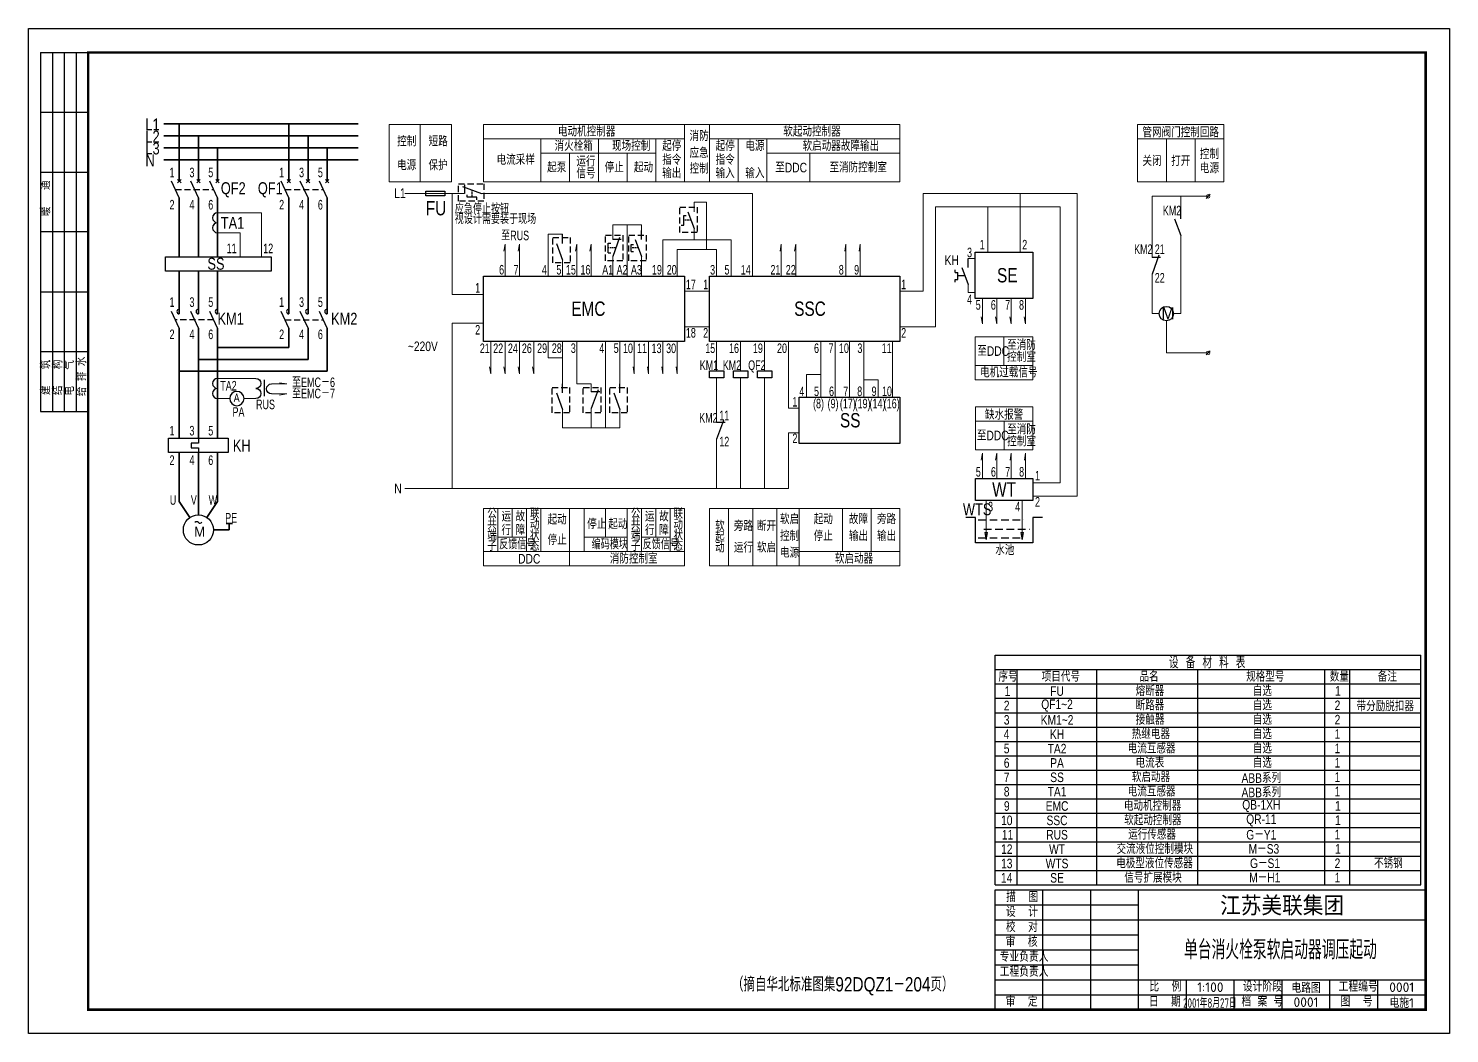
# Model space of a CAD drawing. Header units: millimetres. Extents: x 0 to 120769, y -43836 to 42042.
# Drawn here: x 185 to 59585, y -43836 to -1836 of the extents above; entities that cross this region are included whole.
import ezdxf
from ezdxf.enums import TextEntityAlignment as Align

# ---------------------------------------------------------------- set-up
doc = ezdxf.new("R2010")
doc.units = ezdxf.units.MM
doc.header["$LTSCALE"] = 100
doc.header["$MEASUREMENT"] = 0
for name, pattern in [('ACAD_ISO10W100', [18.5, 12, -3, 0.5, -3]), ('DASH', [0.35, 0.25, -0.1]), ('DASHED2', [9.525, 6.35, -3.175])]:
    doc.linetypes.add(name, pattern=pattern)
for name, color, linetype in [('PUB_TEXT', 7, 'Continuous'), ('PUB_TITLE', 4, 'Continuous'), ('点划线', 5, 'ACAD_ISO10W100'), ('虚线', 7, 'DASHED2')]:
    doc.layers.add(name, color=color, linetype=linetype)
for name, color, linetype, lineweight in [('一次线', 1, 'Continuous', 35), ('二次线', 4, 'Continuous', 15), ('块', 3, 'Continuous', 30), ('文字', 2, 'Continuous', 15)]:
    doc.layers.add(name, color=color, linetype=linetype, lineweight=lineweight)
doc.styles.add('-GBCBIGGBENOR', font='GBENOR.shx', dxfattribs={"width": 1.2, "bigfont": 'GBCBIG.shx'})
doc.styles.add('-HZTXTHZTXT_E', font='HZTXT_E.shx', dxfattribs={"width": 0.8, "bigfont": 'HZTXT.shx'})
doc.styles.add('HZ', font='hztxt_e.shx', dxfattribs={"bigfont": 'hztxt.shx'})
doc.styles.add('样式 1', font='hztxt_e.shx', dxfattribs={"width": 0.8, "bigfont": 'hztxt.shx'})

# ---------------------------------------------------------------- blocks, each defined once
blk = doc.blocks.new('热继电器')
at = {"layer": '块'}
blk.add_lwpolyline([(-12.48, 0), (12.48, 0), (12.48, -5.95), (-12.48, -5.95)], close=True, dxfattribs=at)
blk = doc.blocks.new('接触器')
at = {"layer": '块'}
blk.add_line((0, -5.96), (-3.24, 1), dxfattribs=at)
blk.add_arc((0, 1), 1, 90, 270, dxfattribs=at)
blk = doc.blocks.new('电流互感器')
at = {"layer": '块'}
for centre in [(0, -2.1), (0, -6.3)]:
    blk.add_arc(centre, 2.1, 90, 270, dxfattribs=at)
blk = doc.blocks.new('断路器')
at = {"layer": '块'}
for p, q in [((0, -6.96), (-3.24, 0)), ((0.72, -0.72), (-0.72, 0.72)), ((0.72, 0.72), (-0.72, -0.72))]:
    blk.add_line(p, q, dxfattribs=at)
blk = doc.blocks.new('动闭触点')
at = {"layer": '块'}
for p, q in [((-2.56, 0), (0, -7.02)), ((0, 0), (0, 3.83))]:
    blk.add_line(p, q, dxfattribs=at)
blk = doc.blocks.new('动合触点')
blk.add_blockref('动闭触点', (0, 0))
blk = doc.blocks.new('动断触点')
at = {"layer": '块'}
for p, q in [((2.88, 0.91), (0, -7)), ((3.56, 0), (0, 0))]:
    blk.add_line(p, q, dxfattribs=at)
blk = doc.blocks.new('线圈')
at = {"layer": '块'}
for p, q in [((-3, -3), (-3, 0)), ((-3, 0), (3, 0)), ((3, 0), (3, -3)), ((3, -3), (-3, -3))]:
    blk.add_line(p, q, dxfattribs=at)
blk = doc.blocks.new('热继动闭触点')
at = {"layer": '块'}
for p, q in [((-5.35, -5.84), (-5.35, -4.79)), ((-5.35, -5.84), (-4.3, -5.84)), ((-4.3, -8.84), (-4.3, -5.84)), ((-5.35, -8.84), (-4.3, -8.84)), ((-5.35, -9.89), (-5.35, -8.84))]:
    blk.add_line(p, q, dxfattribs=at)
at = {"layer": '块', "color": 4, "linetype": 'DASHED2', "ltscale": 0.1}
blk.add_line((-1.28, -7.34), (-4.3, -7.34), dxfattribs=at)
blk.add_blockref('动合触点', (0, -3.83))
blk = doc.blocks.new('传感器')
at = {"layer": '块'}
blk.add_line((3.15, 1.7), (3.15, -5.14), dxfattribs=at)
for centre, start, end in [((0, -2.1), 270, 90), ((6.58, 0.2), 90, 270), ((6.58, -4), 90, 270)]:
    blk.add_arc(centre, 2.1, start, end, dxfattribs=at)
blk = doc.blocks.new('电流表')
at = {"layer": '块'}
blk.add_circle((3, 0), 3, dxfattribs=at)
at = {"layer": '块', "style": '样式 1', "width": 0.8}
blk.add_text('A', height=3.5, dxfattribs=at).set_placement((1.83, -1.47))
blk = doc.blocks.new('_LABEL1')
at = {"layer": 'PUB_TEXT'}
for p, q in [((-150, 20), (-150, 0)), ((0, 20), (-150, 20)), ((-125, 20), (-125, 0)), ((-100, 20), (-100, 0)), ((-75, 0), (-75, 20)), ((-50, 20), (-50, 0)), ((-25, 20), (-25, 0)), ((0, 20), (0, 0)), ((0, 15), (-150, 15)), ((0, 10), (-150, 10)), ((0, 5), (-150, 5)), ((0, 0), (-150, 0))]:
    blk.add_line(p, q, dxfattribs=at)
at = {"layer": 'PUB_TEXT', "style": '-GBCBIGGBENOR', "width": 1.2}
for s, p in [('建   筑', (-143.23, 15.86)), ('暖   通', (-68.36, 15.91)), ('结   构', (-143.21, 10.84)), ('电   气', (-143.41, 5.91)), ('给 排 水', (-143.65, 0.9))]:
    blk.add_text(s, height=3.5, dxfattribs=at).set_placement(p)

msp = doc.modelspace()

# ---------------------------------------------------------------- linework, layer by layer
at = {"layer": 'PUB_TEXT'}
for p, q in [((40585, -37627), (40585, -28027)), ((40585, -28027), (58381, -28027)), ((58381, -37627), (58381, -28027)), ((40585, -28627), (58381, -28627)), ((41516, -37627), (41516, -28627)), ((44840, -37627), (44840, -28627)), ((49058, -37627), (49058, -28627)), ((54374, -37627), (54374, -28627)), ((55415, -37627), (55415, -28627)), ((40585, -29227), (58381, -29227)), ((40585, -29827), (58381, -29827)), ((40585, -30427), (58381, -30427)), ((40585, -31027), (58381, -31027)), ((40585, -31627), (58381, -31627)), ((40585, -32227), (58381, -32227)), ((40585, -32827), (58381, -32827)), ((40585, -33427), (58381, -33427)), ((40585, -34027), (58381, -34027)), ((40585, -34627), (58381, -34627)), ((40585, -35227), (58381, -35227)), ((40585, -35827), (58381, -35827)), ((40585, -36427), (58381, -36427)), ((40585, -37027), (58381, -37027)), ((40585, -37627), (58381, -37627)), ((40585, -42836), (40585, -37836)), ((40585, -37836), (58585, -37836)), ((42585, -42836), (42585, -37836)), ((44585, -42836), (44585, -37836)), ((46585, -42836), (46585, -37836)), ((58585, -42836), (58585, -37836)), ((40585, -38461), (46585, -38461)), ((40585, -39086), (58585, -39086)), ((40585, -39711), (46585, -39711)), ((40585, -40336), (46585, -40336)), ((40585, -40961), (46585, -40961)), ((40585, -41586), (58585, -41586)), ((48585, -42836), (48585, -41586)), ((50585, -42836), (50585, -41586)), ((52585, -42836), (52585, -41586)), ((54585, -42836), (54585, -41586)), ((56585, -42836), (56585, -41586)), ((40585, -42211), (58585, -42211)), ((40585, -42836), (58585, -42836))]:
    msp.add_line(p, q, dxfattribs=at)
at = {"layer": 'PUB_TITLE'}
msp.add_lwpolyline([(185, -43836), (185, -1836), (59585, -1836), (59585, -43836)], close=True, dxfattribs=at)
at = {"layer": 'PUB_TITLE', "const_width": 100}
msp.add_lwpolyline([(2685, -42836), (58585, -42836), (58585, -2836), (2685, -2836)], close=True, dxfattribs=at)
at = {"layer": '一次线'}
for p, q in [((5848, -5824), (13964, -5824)), ((6490, -5824), (6490, -8215)), ((11071, -5824), (11071, -8215)), ((5848, -6324), (13964, -6324)), ((7290, -6324), (7290, -8215)), ((11871, -6324), (11871, -8215)), ((5848, -6824), (13964, -6824)), ((8090, -6824), (8090, -8215)), ((12671, -6824), (12671, -8215)), ((5848, -7324), (13964, -7324)), ((6490, -8910), (6490, -11375)), ((7290, -8910), (7290, -11375)), ((8090, -8910), (8090, -11375)), ((11071, -8910), (11071, -13766)), ((11871, -8910), (11871, -13766)), ((12671, -8910), (12671, -13766)), ((6490, -11979), (6490, -13766)), ((7290, -11979), (7290, -13766)), ((8090, -11979), (8090, -13766)), ((6490, -14362), (6490, -18962)), ((7290, -14362), (7290, -18962)), ((8090, -14362), (8090, -18962)), ((11071, -14362), (11071, -15163)), ((11871, -14362), (11871, -15663)), ((12671, -14362), (12671, -16163)), ((8090, -15163), (11071, -15163)), ((7290, -15663), (11871, -15663)), ((6490, -16163), (12671, -16163)), ((6490, -19558), (6490, -21605)), ((7290, -19558), (7290, -22160)), ((8090, -19558), (8090, -21605)), ((6490, -21605), (6937, -22267)), ((8090, -21605), (7642, -22267)), ((8449, -22526), (8708, -22526)), ((8578, -22790), (8578, -22526)), ((7920, -22790), (8578, -22790))]:
    msp.add_line(p, q, dxfattribs=at)
at = {"layer": '二次线', "linetype": 'DASH'}
for p, q in [((16564, -8250), (16564, -5850)), ((17864, -8250), (17864, -5850))]:
    msp.add_line(p, q, dxfattribs=at)
at = {"layer": '二次线'}
for p, q in [((27607, -5850), (27607, -8250)), ((19207, -6450), (27607, -6450)), ((21607, -6450), (21607, -8250)), ((24007, -6450), (24007, -8250)), ((26407, -6450), (26407, -8250)), ((28651, -6450), (36605, -6450)), ((29851, -6450), (29851, -8250)), ((31051, -6450), (31051, -8250)), ((46547, -6446), (50147, -6446)), ((21607, -7050), (24007, -7050)), ((22807, -7050), (22807, -8250)), ((24007, -7050), (26407, -7050)), ((25207, -7050), (25207, -8250)), ((31051, -7050), (36605, -7050)), ((32851, -7050), (32851, -8250)), ((15922, -8732), (17577, -8732)), ((17577, -8732), (18416, -8732)), ((17900, -8732), (17900, -12957)), ((19115, -8732), (30451, -8732)), ((30451, -12194), (30451, -8732)), ((41639, -11191), (41639, -8727)), ((49582, -8762), (49405, -8939)), ((40281, -11191), (40281, -9289)), ((8090, -9535), (9923, -9535)), ((9923, -9535), (9923, -11375)), ((25207, -12194), (25207, -10045)), ((8090, -10375), (9036, -10375)), ((9036, -10375), (9036, -11375)), ((22507, -10434), (21907, -10434)), ((21907, -12194), (21907, -10434)), ((26707, -10670), (29551, -10670)), ((26707, -12194), (26707, -10670)), ((29551, -12194), (29551, -10670)), ((20055, -11140), (20107, -10845)), ((20107, -12194), (20107, -10845)), ((20655, -11140), (20707, -10845)), ((20707, -12194), (20707, -10845)), ((23055, -11140), (23107, -10845)), ((23107, -12194), (23107, -10845)), ((23655, -11140), (23707, -10845)), ((23707, -12194), (23707, -10845)), ((27307, -11070), (28951, -11070)), ((27307, -12194), (27307, -11070)), ((28951, -12194), (28951, -11070)), ((31602, -11140), (31654, -10845)), ((31654, -12194), (31654, -10845)), ((32202, -11140), (32254, -10845)), ((32254, -12194), (32254, -10845)), ((34302, -11140), (34354, -10845)), ((34354, -12194), (34354, -10845)), ((34902, -11140), (34954, -10845)), ((34954, -12194), (34954, -10845)), ((22507, -12194), (22507, -11519)), ((24607, -12194), (24607, -11359)), ((25807, -12194), (25807, -11359)), ((39460, -11445), (39760, -11445)), ((17900, -12957), (19207, -12957)), ((27607, -12815), (28651, -12815)), ((36605, -12815), (37584, -12815)), ((39460, -12873), (39460, -12530)), ((39460, -12873), (39760, -12873)), ((40060, -14184), (40060, -13127)), ((40660, -14184), (40660, -13127)), ((41260, -14184), (41260, -13127)), ((41860, -14184), (41860, -13127)), ((17900, -14157), (17900, -21058)), ((17900, -14157), (19207, -14157)), ((40008, -13889), (40060, -14184)), ((40608, -13889), (40660, -14184)), ((41208, -13889), (41260, -14184)), ((41808, -13889), (41860, -14184)), ((27607, -14300), (28651, -14300)), ((36605, -14300), (38104, -14300)), ((40960, -14717), (40960, -15917)), ((19507, -16270), (19507, -14921)), ((20107, -16270), (20107, -14921)), ((20707, -16270), (20707, -14921)), ((21307, -16270), (21307, -14921)), ((21907, -15595), (21907, -14921)), ((22507, -16680), (22507, -14921)), ((23107, -16680), (23107, -14921)), ((24307, -18521), (24307, -14921)), ((24907, -16680), (24907, -14921)), ((25507, -16270), (25507, -14921)), ((26107, -16270), (26107, -14921)), ((26707, -16270), (26707, -14921)), ((27307, -16270), (27307, -14921)), ((28951, -14921), (28951, -16137)), ((29951, -14921), (29951, -16137)), ((30951, -14921), (30951, -16137)), ((31951, -14921), (31951, -17703)), ((33306, -17250), (33306, -14921)), ((33906, -17250), (33906, -14921)), ((34506, -17250), (34506, -14921)), ((35106, -17250), (35106, -14921)), ((36306, -17250), (36306, -14921)), ((49582, -15303), (49405, -15480)), ((19455, -15975), (19507, -16270)), ((20055, -15975), (20107, -16270)), ((20655, -15975), (20707, -16270)), ((21255, -15975), (21307, -16270)), ((21907, -15595), (22507, -15595)), ((25455, -15975), (25507, -16270)), ((26055, -15975), (26107, -16270)), ((26655, -15975), (26707, -16270)), ((27255, -15975), (27307, -16270)), ((39760, -15917), (42160, -15917)), ((28951, -16437), (28951, -18305)), ((29951, -16437), (29951, -21058)), ((30951, -16437), (30951, -21058)), ((32706, -17250), (32706, -16292)), ((32706, -16292), (33306, -16292)), ((35106, -16525), (35706, -16525)), ((35706, -17250), (35706, -16525)), ((10685, -16638), (10981, -16690)), ((10685, -17162), (10981, -17110)), ((23707, -17022), (23707, -16680)), ((22507, -18521), (22507, -17765)), ((23707, -18521), (23707, -17721)), ((24907, -18521), (24907, -17765)), ((31951, -17703), (32406, -17703)), ((39765, -18244), (42164, -18244)), ((40965, -18244), (40965, -19444)), ((22507, -18521), (24907, -18521)), ((28951, -19004), (28951, -21058)), ((31951, -18734), (31951, -21058)), ((31951, -18734), (32406, -18734)), ((40065, -19581), (40012, -19876)), ((40065, -20638), (40065, -19581)), ((40665, -19581), (40612, -19876)), ((40665, -20638), (40665, -19581)), ((41265, -19581), (41212, -19876)), ((41265, -20638), (41265, -19581)), ((41865, -19581), (41812, -19876)), ((41865, -20638), (41865, -19581)), ((15922, -21058), (16020, -21058)), ((16020, -21058), (31951, -21058)), ((19807, -21896), (19807, -23696)), ((20407, -21896), (20407, -23096)), ((21007, -21896), (21007, -23696)), ((21607, -21896), (21607, -23696)), ((22807, -21896), (22807, -24296)), ((23407, -21896), (23407, -23696)), ((24307, -21896), (24307, -23096)), ((25207, -21896), (25207, -23696)), ((25807, -21896), (25807, -23696)), ((26407, -21896), (26407, -23096)), ((27007, -21896), (27007, -23696)), ((27607, -21896), (27607, -24296)), ((29447, -21896), (29447, -24296)), ((30463, -21896), (30463, -24296)), ((31461, -21896), (31461, -24296)), ((32406, -21896), (32406, -24296)), ((34205, -21896), (34205, -23696)), ((35405, -21896), (35405, -23696)), ((19807, -23096), (21007, -23096)), ((23407, -23096), (25207, -23096)), ((25807, -23096), (27007, -23096)), ((40162, -22904), (40214, -23200)), ((40266, -22904), (40214, -23200)), ((41671, -22904), (41723, -23200)), ((41775, -22904), (41723, -23200)), ((19207, -23696), (27607, -23696)), ((36605, -23696), (32406, -23696))]:
    msp.add_line(p, q, dxfattribs=at)
at = {"layer": '二次线', "ltscale": 0.2}
for p, q in [((27607, -5850), (28651, -5850)), ((50147, -8246), (50147, -5846)), ((47747, -8246), (47747, -6446)), ((48947, -8246), (48947, -6446)), ((48947, -8246), (48947, -6446)), ((48947, -8246), (48947, -6446)), ((27607, -8250), (28651, -8250)), ((37584, -8727), (44015, -8727)), ((37584, -8727), (37584, -12815)), ((44015, -21380), (44015, -8727)), ((47147, -8851), (49493, -8851)), ((47147, -11405), (47147, -8851)), ((48347, -8851), (48347, -9403)), ((28005, -9099), (28530, -9099)), ((28005, -9099), (28005, -9500)), ((28530, -9099), (28530, -11070)), ((38104, -9289), (38104, -14300)), ((38104, -9289), (43312, -9289)), ((43312, -20818), (43312, -9289)), ((24607, -10660), (24607, -10045)), ((24607, -10045), (25807, -10045)), ((25807, -10274), (25807, -10045)), ((28005, -10200), (28005, -10670)), ((48347, -10488), (48347, -13753)), ((47147, -13753), (47147, -12105)), ((47147, -13753), (47445, -13753)), ((47747, -14055), (47747, -15392)), ((48048, -13753), (48347, -13753)), ((47747, -15392), (49493, -15392)), ((8090, -16460), (9691, -16460)), ((10349, -16690), (10981, -16690)), ((10349, -17110), (10981, -17110)), ((23107, -16680), (23707, -16680)), ((8597, -17300), (8090, -17300)), ((9691, -17300), (9197, -17300)), ((43312, -20818), (42164, -20818)), ((44015, -21380), (42164, -21380)), ((40214, -21556), (40214, -23200)), ((41723, -21556), (41723, -23204)), ((40162, -22904), (40266, -22904)), ((41671, -22904), (41775, -22904))]:
    msp.add_line(p, q, dxfattribs=at)
at = {"layer": '二次线'}
for points in [[(17864, -8250), (15264, -8250), (15264, -5850), (17864, -5850)], [(27607, -8250), (19207, -8250), (19207, -5850), (27607, -5850)], [(50147, -8246), (46547, -8246), (46547, -5846), (50147, -5846)], [(27607, -24296), (19207, -24296), (19207, -21896), (27607, -21896)]]:
    msp.add_lwpolyline(points, dxfattribs=at)
for points in [[(28651, -5850), (36605, -5850), (36605, -8250), (28651, -8250)], [(39760, -14717), (42160, -14717), (42160, -16517), (39760, -16517)], [(39765, -17644), (42164, -17644), (42164, -19444), (39765, -19444)], [(28651, -21896), (36605, -21896), (36605, -24296), (28651, -24296)]]:
    msp.add_lwpolyline(points, close=True, dxfattribs=at)
for centre in [(49493, -8851), (49493, -15392)]:
    msp.add_circle(centre, 75, dxfattribs=at)
at = {"layer": '块'}
for p, q in [((18325, -8444), (19115, -8732)), ((18416, -8376), (18416, -8732)), ((18520, -8888), (18520, -8783)), ((18920, -8888), (18520, -8888)), ((18920, -8993), (18920, -8888)), ((27751, -9500), (28005, -10200)), ((27472, -10050), (27577, -10050)), ((27577, -10050), (27577, -9650)), ((27577, -9650), (27682, -9650)), ((24895, -10569), (24607, -11359)), ((24963, -10660), (24607, -10660)), ((24423, -11210), (24423, -10810)), ((24423, -10810), (24528, -10810)), ((24423, -11210), (24528, -11210)), ((25377, -10858), (25482, -10858)), ((25377, -11158), (25377, -10858)), ((25377, -11158), (25482, -11158)), ((23995, -16931), (23707, -17721)), ((24063, -17022), (23707, -17022)), ((39765, -22267), (39365, -22267)), ((39765, -23330), (39765, -22267)), ((42164, -22267), (42164, -23330)), ((42564, -22267), (42164, -22267)), ((42164, -23330), (39765, -23330))]:
    msp.add_line(p, q, dxfattribs=at)
at = {"layer": '块', "color": 4, "linetype": 'DASHED2', "ltscale": 0.1}
for p, q in [((18720, -8588), (18720, -8888)), ((27878, -9850), (27577, -9850)), ((24734, -11010), (24423, -11010)), ((25679, -11008), (25377, -11008))]:
    msp.add_line(p, q, dxfattribs=at)
at = {"layer": '块', "ltscale": 0.2}
for p, q in [((7290, -18962), (7290, -19162)), ((7290, -19162), (6990, -19162)), ((6990, -19162), (6990, -19362)), ((6990, -19362), (7290, -19362)), ((7290, -19362), (7290, -19558))]:
    msp.add_line(p, q, dxfattribs=at)
msp.add_lwpolyline([(16796, -8632), (17596, -8632), (17596, -8832), (16796, -8832)], close=True, dxfattribs=at)
at = {"layer": '块'}
for points in [[(39760, -11191), (42160, -11191), (42160, -13127), (39760, -13127)], [(5908, -11375), (10325, -11375), (10325, -11979), (5908, -11979)], [(19207, -12194), (27607, -12194), (27607, -14921), (19207, -14921)], [(28651, -12194), (36605, -12194), (36605, -14921), (28651, -14921)], [(32406, -17250), (36605, -17250), (36605, -19186), (32406, -19186)], [(39765, -20638), (42164, -20638), (42164, -21556), (39765, -21556)]]:
    msp.add_lwpolyline(points, close=True, dxfattribs=at)
at = {"layer": '块', "ltscale": 0.2}
msp.add_circle((47747, -13753), 301, dxfattribs=at)
at = {"layer": '块', "color": 6}
msp.add_circle((7290, -22790), 630, dxfattribs=at)
at = {"layer": '块'}
for centre, start, end in [((7219, -22538), 40.93764, 144.39953), ((7355, -22420), 220.93764, 324.39953)]:
    msp.add_arc(centre, 89.9, start, end, dxfattribs=at)
at = {"layer": '虚线', "ltscale": 0.4}
for p, q in [((6328, -8562), (7928, -8562)), ((10909, -8562), (12509, -8562)), ((7928, -14014), (6328, -14014)), ((10909, -14014), (12509, -14014))]:
    msp.add_line(p, q, dxfattribs=at)
at = {"layer": '虚线', "ltscale": 0.5}
for p, q in [((39888, -22363), (41795, -22363)), ((39888, -23126), (41795, -23126)), ((40114, -22763), (42021, -22763))]:
    msp.add_line(p, q, dxfattribs=at)
at = {"layer": '虚线', "color": 5, "ltscale": 0.4}
for points in [[(18160, -9052), (18160, -8324), (19220, -8324), (19220, -9052)], [(27410, -9305), (28138, -9305), (28138, -10365), (27410, -10365)], [(22105, -10565), (22833, -10565), (22833, -11624), (22105, -11624)], [(24301, -10481), (25029, -10481), (25029, -11541), (24301, -11541)], [(25275, -10481), (26004, -10481), (26004, -11541), (25275, -11541)], [(22077, -16834), (22806, -16834), (22806, -17893), (22077, -17893)], [(23378, -16834), (24107, -16834), (24107, -17893), (23378, -17893)], [(24481, -16834), (25209, -16834), (25209, -17893), (24481, -17893)]]:
    msp.add_lwpolyline(points, close=True, dxfattribs=at)

# ---------------------------------------------------------------- block references
at = {"xscale": 100, "yscale": 100, "zscale": 100}
msp.add_blockref('动合触点', (25807, -10657), dxfattribs=at)
at = {"layer": 'PUB_TITLE', "xscale": 100, "yscale": 100, "zscale": 100, "rotation": 90}
msp.add_blockref('_LABEL1', (2685, -2836), dxfattribs=at)
at = {"layer": '一次线', "xscale": 100, "yscale": 100, "zscale": 100}
msp.add_blockref('热继电器', (7290, -18962), dxfattribs=at)
at = {"layer": '二次线', "xscale": 100, "yscale": 100, "zscale": 100}
for name, p in [('动合触点', (48347, -9786)), ('动合触点', (22507, -10817)), ('动断触点', (47147, -11405)), ('接触器', (6490, -13766)), ('接触器', (7290, -13766)), ('接触器', (8090, -13766)), ('接触器', (11071, -13766)), ('接触器', (11871, -13766)), ('接触器', (12671, -13766)), ('线圈', (28951, -16137)), ('线圈', (29951, -16137)), ('线圈', (30951, -16137)), ('动合触点', (22507, -17063)), ('动合触点', (24907, -17063)), ('动断触点', (28951, -18305))]:
    msp.add_blockref(name, p, dxfattribs=at)
at = {"layer": '二次线', "ltscale": 0.2, "xscale": -100, "yscale": 100, "zscale": 100}
msp.add_blockref('电流表', (9197, -17300), dxfattribs=at)
at = {"layer": '文字', "xscale": 100, "yscale": 100, "zscale": 100}
for p in [(6490, -8215), (7290, -8215), (8090, -8215), (11071, -8215), (11871, -8215), (12671, -8215)]:
    msp.add_blockref('断路器', p, dxfattribs=at)
at = {"layer": '点划线', "ltscale": 0.2, "yscale": 100, "zscale": 100}
for name, p, xscale in [('热继动闭触点', (39460, -11445), 100), ('电流互感器', (8090, -16460), 100), ('传感器', (10349, -16690), -100)]:
    msp.add_blockref(name, p, dxfattribs=dict(at, xscale=xscale))
at = {"layer": '虚线', "xscale": 100, "yscale": 100, "zscale": 100}
msp.add_blockref('电流互感器', (8090, -9535), dxfattribs=at)

# ---------------------------------------------------------------- texts
at = {"layer": 'PUB_TEXT'}
for s, height, style, width, p in [('设  备  材  料  表', 500, '-HZTXTHZTXT_E', 0.8, (47859, -28577)), ('序号', 400, '-HZTXTHZTXT_E', 0.8, (40729, -29128)), ('项目代号', 400, '-HZTXTHZTXT_E', 0.8, (42537, -29127)), ('品名', 400, '-HZTXTHZTXT_E', 0.8, (46624, -29127)), ('规格型号', 400, '-HZTXTHZTXT_E', 0.8, (51080, -29130)), ('数量', 400, '-HZTXTHZTXT_E', 0.8, (54577, -29127)), ('备注', 400, '-HZTXTHZTXT_E', 0.8, (56584, -29127)), ('1', 400, '-HZTXTHZTXT_E', 0.8, (40988, -29727)), ('熔断器', 400, '-HZTXTHZTXT_E', 0.8, (46460, -29727)), ('自选', 400, '-HZTXTHZTXT_E', 0.8, (51360, -29725)), ('1', 400, '-HZTXTHZTXT_E', 0.8, (54797, -29719)), ('2', 400, '-HZTXTHZTXT_E', 0.8, (40953, -30327)), ('断路器', 400, '-HZTXTHZTXT_E', 0.8, (46460, -30327)), ('自选', 400, '-HZTXTHZTXT_E', 0.8, (51360, -30325)), ('2', 400, '-HZTXTHZTXT_E', 0.8, (54780, -30319)), ('3', 400, '-HZTXTHZTXT_E', 0.8, (40953, -30927)), ('接触器', 400, '-HZTXTHZTXT_E', 0.8, (46468, -30927)), ('自选', 400, '-HZTXTHZTXT_E', 0.8, (51360, -30925)), ('2', 400, '-HZTXTHZTXT_E', 0.8, (54780, -30919)), ('4', 400, '-HZTXTHZTXT_E', 0.8, (40948, -31527)), ('热继电器', 400, '-HZTXTHZTXT_E', 0.8, (46300, -31528)), ('自选', 400, '-HZTXTHZTXT_E', 0.8, (51360, -31525)), ('1', 400, '-HZTXTHZTXT_E', 0.8, (54780, -31519)), ('5', 400, '-HZTXTHZTXT_E', 0.8, (40953, -32127)), ('电流互感器', 400, '-HZTXTHZTXT_E', 0.8, (46132, -32127)), ('自选', 400, '-HZTXTHZTXT_E', 0.8, (51360, -32125)), ('1', 400, '-HZTXTHZTXT_E', 0.8, (54780, -32119)), ('6', 400, '-HZTXTHZTXT_E', 0.8, (40953, -32727)), ('电流表', 400, '-HZTXTHZTXT_E', 0.8, (46461, -32727)), ('自选', 400, '-HZTXTHZTXT_E', 0.8, (51360, -32725)), ('1', 400, '-HZTXTHZTXT_E', 0.8, (54780, -32719)), ('7', 400, '-HZTXTHZTXT_E', 0.8, (40953, -33327)), ('软启动器', 400, '-HZTXTHZTXT_E', 0.8, (46304, -33325)), ('1', 400, '-HZTXTHZTXT_E', 0.8, (54780, -33319)), ('8', 400, '-HZTXTHZTXT_E', 0.8, (40953, -33927)), ('电流互感器', 400, '-HZTXTHZTXT_E', 0.8, (46132, -33927)), ('1', 400, '-HZTXTHZTXT_E', 0.8, (54780, -33919)), ('9', 400, '-HZTXTHZTXT_E', 0.8, (40959, -34527)), ('电动机控制器', 400, '-HZTXTHZTXT_E', 0.8, (45972, -34525)), ('1', 400, '-HZTXTHZTXT_E', 0.8, (54797, -34519)), ('10', 400, '-HZTXTHZTXT_E', 0.8, (40839, -35127)), ('软起动控制器', 400, '-HZTXTHZTXT_E', 0.8, (45984, -35125)), ('1', 400, '-HZTXTHZTXT_E', 0.8, (54797, -35119)), ('11', 400, '-HZTXTHZTXT_E', 0.8, (40873, -35727)), ('运行传感器', 400, '-HZTXTHZTXT_E', 0.8, (46149, -35727)), ('1', 400, '-HZTXTHZTXT_E', 0.8, (54780, -35719)), ('12', 400, '-HZTXTHZTXT_E', 0.8, (40839, -36327)), ('交流液位控制模块', 400, '-HZTXTHZTXT_E', 0.8, (45665, -36327)), ('M－S3', 400, '-HZTXTHZTXT_E', 0.8, (51185, -36319)), ('1', 400, '-HZTXTHZTXT_E', 0.8, (54797, -36319)), ('13', 400, '-HZTXTHZTXT_E', 0.8, (40839, -36927)), ('电极型液位传感器', 400, '-HZTXTHZTXT_E', 0.8, (45652, -36927)), ('G－S1', 400, '-HZTXTHZTXT_E', 0.8, (51242, -36919)), ('2', 400, '-HZTXTHZTXT_E', 0.8, (54780, -36919)), ('不锈钢', 400, '-HZTXTHZTXT_E', 0.8, (56428, -36928)), ('14', 400, '-HZTXTHZTXT_E', 0.8, (40833, -37527)), ('信号扩展模块', 400, '-HZTXTHZTXT_E', 0.8, (45989, -37530)), ('M－H1', 400, '-HZTXTHZTXT_E', 0.8, (51208, -37519)), ('1', 400, '-HZTXTHZTXT_E', 0.8, (54780, -37519)), ('描  图', 400, '-GBCBIGGBENOR', 1.2, (41052, -38336)), ('设  计', 400, '-GBCBIGGBENOR', 1.2, (41045, -38956)), ('校  对', 400, '-GBCBIGGBENOR', 1.2, (41040, -39590)), ('审  核', 400, '-GBCBIGGBENOR', 1.2, (41027, -40211)), ('专业负责人', 400, '-GBCBIGGBENOR', 1.2, (40780, -40831)), ('工程负责人', 400, '-GBCBIGGBENOR', 1.2, (40780, -41456)), ('比  例        ', 400, '-GBCBIGGBENOR', 1.2, (47037, -42079)), ('设计阶段', 400, '-GBCBIGGBENOR', 1.2, (50947, -42081)), ('工程编号', 400, '-GBCBIGGBENOR', 1.2, (54947, -42079)), ('审  定', 400, '-GBCBIGGBENOR', 1.2, (41030, -42706)), ('日  期', 400, '-GBCBIGGBENOR', 1.2, (47017, -42709)), ('档 案 号', 400, '-GBCBIGGBENOR', 1.2, (50887, -42704)), ('图  号', 400, '-GBCBIGGBENOR', 1.2, (55030, -42702))]:
    msp.add_text(s, height=height, dxfattribs=dict(at, style=style, width=width)).set_placement(p)
at = {"layer": 'PUB_TEXT', "style": '-HZTXTHZTXT_E', "width": 0.8}
for s, p in [('FU', (43178, -29527)), ('QF1~2', (43178, -30127)), ('带分励脱扣器', (56898, -30127)), ('KM1~2', (43178, -30727)), ('KH', (43178, -31327)), ('TA2', (43178, -31927)), ('PA', (43178, -32527)), ('SS', (43178, -33127)), ('ABB系列', (51716, -33127)), ('TA1', (43178, -33727)), ('ABB系列', (51716, -33727)), ('EMC', (43178, -34327)), ('QB-1XH', (51716, -34327)), ('SSC', (43178, -34927)), ('QR-11', (51716, -34927)), ('RUS', (43178, -35527)), ('G－Y1', (51716, -35527)), ('WT', (43178, -36127)), ('WTS', (43178, -36727)), ('SE', (43178, -37327))]:
    msp.add_text(s, height=400, dxfattribs=at).set_placement(p, align=Align.MIDDLE)
at = {"layer": 'PUB_TEXT', "style": '-GBCBIGGBENOR'}
for tag, text, height, width, p in [('江苏美联集团', '江苏美联集团', 800, 1.5, (52585, -38461)), ('1:100', '1:100', 400, 1.2, (49585, -41898)), ('电路图', '电路图', 400, 1.2, (53585, -41898)), ('0001', '0001', 400, 1.2, (57585, -41898)), ('2001年8月27日', '2001年8月27日', 400, 0.8, (49566, -42523)), ('0001', '0001', 400, 1.2, (53585, -42523)), ('电施1', '电施1', 400, 1.2, (57585, -42523))]:
    msp.add_attdef(tag, text=text, height=height, dxfattribs=dict(at, width=width)).set_placement(p, align=Align.MIDDLE)
at = {"layer": '块', "style": '-HZTXTHZTXT_E', "width": 0.8}
for s, height, p in [('QF2', 500, (8226, -8762)), ('QF1', 500, (9774, -8762)), ('FU', 600, (16794, -9645)), ('TA1', 500, (8226, -10209)), ('SS', 500, (7667, -11918)), ('EMC', 600, (22876, -13847)), ('SSC', 600, (32192, -13847)), ('KM1', 500, (8087, -14216)), ('KM2', 500, (12834, -14216)), ('SS', 600, (34105, -18507)), ('KH', 500, (8729, -19515)), ('WTS', 500, (39245, -22179))]:
    msp.add_text(s, height=height, dxfattribs=at).set_placement(p)
at = {"layer": '块', "ltscale": 0.2, "style": '-HZTXTHZTXT_E', "width": 0.8}
msp.add_text('SE', height=600, dxfattribs=at).set_placement((40669, -12448))
at = {"layer": '块'}
for height, style, p in [(500, 'HZ', (47535, -13995)), (420, '样式 1', (7108, -23073))]:
    msp.add_text('M', height=height, dxfattribs=dict(at, style=style)).set_placement(p)
at = {"layer": '块', "ltscale": 0.2, "style": '-HZTXTHZTXT_E', "width": 0.8}
for s, p in [('WT', (40965, -21097)), ('（摘自华北标准图集92DQZ1－204页）', (34221, -41823))]:
    msp.add_text(s, height=600, dxfattribs=at).set_placement(p, align=Align.MIDDLE)
at = {"layer": '文字'}
for s, height, style, width, p in [('L1', 500, '-HZTXTHZTXT_E', 0.8, (5076, -6099)), ('电动机控制器', 400, 'HZ', 0.8, (22317, -6350)), ('软起动控制器', 400, 'HZ', 0.8, (31737, -6350)), ('L2', 500, '-HZTXTHZTXT_E', 0.8, (5076, -6605)), ('控制', 400, 'HZ', 0.8, (15595, -6759)), ('短路', 400, 'HZ', 0.8, (16908, -6759)), ('消火栓箱', 400, 'HZ', 0.8, (22177, -6950)), ('现场控制', 400, 'HZ', 0.8, (24577, -6950)), ('起停', 400, 'HZ', 0.8, (26675, -6950)), ('消防', 400, 'HZ', 0.8, (27818, -6536)), ('起停', 400, 'HZ', 0.8, (28906, -6950)), ('电源', 400, 'HZ', 0.8, (30149, -6950)), ('软启动器故障输出', 400, 'HZ', 0.8, (32540, -6950)), ('L3', 500, '-HZTXTHZTXT_E', 0.8, (5076, -7101)), ('N', 500, '-HZTXTHZTXT_E', 0.8, (5076, -7598)), ('电流采样', 400, 'HZ', 0.8, (19754, -7532)), ('指令', 400, 'HZ', 0.8, (26675, -7532)), ('应急', 400, 'HZ', 0.8, (27818, -7245)), ('指令', 400, 'HZ', 0.8, (28906, -7532)), ('1', 400, 'HZ', 0.7, (6083, -8053)), ('3', 400, 'HZ', 0.7, (6915, -8053)), ('5', 400, 'HZ', 0.7, (7701, -8053)), ('1', 400, 'HZ', 0.7, (10664, -8053)), ('3', 400, 'HZ', 0.7, (11497, -8053)), ('5', 400, 'HZ', 0.7, (12283, -8053)), ('电源', 400, 'HZ', 0.8, (15595, -7759)), ('保护', 400, 'HZ', 0.8, (16908, -7759)), ('起泵', 400, 'HZ', 0.8, (21866, -7850)), ('信号', 400, 'HZ', 0.8, (23088, -8100)), ('运行', 400, 'HZ', 0.8, (23088, -7600)), ('停止\u3000', 400, 'HZ', 0.8, (24266, -7850)), ('起动', 400, 'HZ', 0.8, (25493, -7850)), ('输出', 400, 'HZ', 0.8, (26675, -8092)), ('控制', 400, 'HZ', 0.8, (27818, -7899)), ('输入', 400, 'HZ', 0.8, (28906, -8092)), ('输入', 400, 'HZ', 0.8, (30149, -8092)), ('至DDC', 400, 'HZ', 0.8, (31401, -7850)), ('至消防控制室', 400, 'HZ', 0.8, (33665, -7850)), ('L1', 400, 'HZ', 0.8, (15477, -8917)), ('2', 400, 'HZ', 0.7, (6083, -9401)), ('4', 400, 'HZ', 0.7, (6915, -9401)), ('6', 400, 'HZ', 0.7, (7701, -9401)), ('2', 400, 'HZ', 0.7, (10664, -9401)), ('4', 400, 'HZ', 0.7, (11497, -9401)), ('6', 400, 'HZ', 0.7, (12283, -9401)), ('应急停止按钮', 400, 'HZ', 0.7, (18006, -9576)), ('KM2', 400, 'HZ', 0.7, (47599, -9644)), ('视设计需要装于现场', 400, 'HZ', 0.7, (18006, -10002)), ('至RUS', 400, 'HZ', 0.7, (19944, -10685)), ('1', 400, 'HZ', 0.7, (39946, -11072)), ('2', 400, 'HZ', 0.7, (41722, -11072)), ('11', 400, 'HZ', 0.7, (8470, -11227)), ('12', 400, 'HZ', 0.7, (9999, -11227)), ('3', 400, 'HZ', 0.7, (39417, -11397)), ('KM2', 400, 'HZ', 0.7, (46399, -11260)), ('21', 400, 'HZ', 0.7, (47262, -11260)), ('6', 400, 'HZ', 0.7, (19858, -12119)), ('7', 400, 'HZ', 0.7, (20465, -12119)), ('4', 400, 'HZ', 0.7, (21646, -12119)), ('5', 400, 'HZ', 0.7, (22253, -12119)), ('15', 400, 'HZ', 0.7, (22651, -12119)), ('16', 400, 'HZ', 0.7, (23258, -12119)), ('A1', 400, 'HZ', 0.7, (24168, -12119)), ('A2', 400, 'HZ', 0.7, (24770, -12119)), ('A3', 400, 'HZ', 0.7, (25368, -12119)), ('19', 400, 'HZ', 0.7, (26245, -12119)), ('20', 400, 'HZ', 0.7, (26865, -12119)), ('3', 400, 'HZ', 0.7, (28678, -12119)), ('5', 400, 'HZ', 0.7, (29278, -12119)), ('14', 400, 'HZ', 0.7, (29959, -12119)), ('21', 400, 'HZ', 0.7, (31198, -12119)), ('22', 400, 'HZ', 0.7, (31839, -12119)), ('8', 400, 'HZ', 0.7, (34055, -12119)), ('9', 400, 'HZ', 0.7, (34696, -12119)), ('KH', 400, 'HZ', 0.8, (38478, -11721)), ('17', 400, 'HZ', 0.7, (27664, -12732)), ('1', 400, 'HZ', 0.7, (28387, -12732)), ('1', 400, 'HZ', 0.7, (36662, -12732)), ('22', 400, 'HZ', 0.7, (47262, -12454)), ('3', 400, 'HZ', 0.7, (6915, -13470)), ('3', 400, 'HZ', 0.7, (11497, -13470)), ('1', 400, 'HZ', 0.7, (18858, -12876)), ('4', 400, 'HZ', 0.7, (39417, -13358)), ('1', 400, 'HZ', 0.7, (6083, -13470)), ('5', 400, 'HZ', 0.7, (7701, -13470)), ('1', 400, 'HZ', 0.7, (10664, -13470)), ('5', 400, 'HZ', 0.7, (12283, -13470)), ('5', 400, 'HZ', 0.7, (39779, -13588)), ('6', 400, 'HZ', 0.7, (40410, -13588)), ('7', 400, 'HZ', 0.7, (41006, -13588)), ('8', 400, 'HZ', 0.7, (41589, -13588)), ('2', 400, 'HZ', 0.7, (18858, -14626)), ('2', 400, 'HZ', 0.7, (6083, -14818)), ('4', 400, 'HZ', 0.7, (6915, -14818)), ('6', 400, 'HZ', 0.7, (7701, -14818)), ('2', 400, 'HZ', 0.7, (10664, -14818)), ('4', 400, 'HZ', 0.7, (11497, -14818)), ('6', 400, 'HZ', 0.7, (12283, -14818)), ('18', 400, 'HZ', 0.7, (27664, -14753)), ('2', 400, 'HZ', 0.7, (28387, -14753)), ('2', 400, 'HZ', 0.7, (36662, -14753)), ('~220V', 400, 'HZ', 0.8, (16046, -15319)), ('21', 400, 'HZ', 0.7, (19051, -15402)), ('22', 400, 'HZ', 0.7, (19611, -15402)), ('24', 400, 'HZ', 0.7, (20225, -15402)), ('26', 400, 'HZ', 0.7, (20809, -15402)), ('29', 400, 'HZ', 0.7, (21446, -15398)), ('28', 400, 'HZ', 0.7, (22061, -15398)), ('3', 400, 'HZ', 0.7, (22855, -15398)), ('4', 400, 'HZ', 0.7, (24046, -15398)), ('5', 400, 'HZ', 0.7, (24648, -15398)), ('10', 400, 'HZ', 0.7, (25035, -15402)), ('11', 400, 'HZ', 0.7, (25621, -15402)), ('13', 400, 'HZ', 0.7, (26230, -15402)), ('30', 400, 'HZ', 0.7, (26839, -15402)), ('15', 400, 'HZ', 0.7, (28474, -15398)), ('16', 400, 'HZ', 0.7, (29467, -15398)), ('19', 400, 'HZ', 0.7, (30467, -15398)), ('20', 400, 'HZ', 0.7, (31474, -15398)), ('6', 400, 'HZ', 0.7, (33020, -15398)), ('7', 400, 'HZ', 0.7, (33629, -15398)), ('10', 400, 'HZ', 0.7, (34062, -15398)), ('3', 400, 'HZ', 0.7, (34832, -15398)), ('11', 400, 'HZ', 0.7, (35850, -15398)), ('KM1', 400, 'HZ', 0.7, (28244, -16106)), ('KM2', 400, 'HZ', 0.7, (29207, -16106)), ('QF2', 400, 'HZ', 0.7, (30268, -16106)), ('TA2', 400, 'HZ', 0.7, (8203, -16965)), ('至EMC－6', 400, 'HZ', 0.7, (11202, -16822)), ('至EMC－7', 400, 'HZ', 0.7, (11202, -17289)), ('4', 400, 'HZ', 0.7, (32405, -17198)), ('5', 400, 'HZ', 0.7, (33020, -17198)), ('6', 400, 'HZ', 0.7, (33647, -17198)), ('7', 400, 'HZ', 0.7, (34242, -17198)), ('8', 400, 'HZ', 0.7, (34825, -17198)), ('9', 400, 'HZ', 0.7, (35427, -17198)), ('10', 400, 'HZ', 0.7, (35861, -17198)), ('PA', 400, 'HZ', 0.7, (8715, -18062)), ('RUS', 400, 'HZ', 0.7, (9699, -17746)), ('11', 400, 'HZ', 0.7, (29061, -18207)), ('1', 400, 'HZ', 0.7, (32117, -17635)), ('(8)', 400, 'HZ', 0.7, (32980, -17710)), ('(9)', 400, 'HZ', 0.7, (33587, -17710)), ('(17)', 400, 'HZ', 0.7, (34100, -17710)), ('(19)', 400, 'HZ', 0.7, (34717, -17710)), ('(14)', 400, 'HZ', 0.7, (35341, -17710)), ('(16)', 400, 'HZ', 0.7, (35934, -17710)), ('KM2', 400, 'HZ', 0.7, (28221, -18305)), ('1', 400, 'HZ', 0.7, (6083, -18844)), ('3', 400, 'HZ', 0.7, (6915, -18844)), ('5', 400, 'HZ', 0.7, (7701, -18844)), ('12', 400, 'HZ', 0.7, (29061, -19298)), ('2', 400, 'HZ', 0.7, (32117, -19164)), ('2', 400, 'HZ', 0.7, (6083, -20076)), ('4', 400, 'HZ', 0.7, (6915, -20076)), ('6', 400, 'HZ', 0.7, (7701, -20076)), ('5', 400, 'HZ', 0.7, (39783, -20563)), ('6', 400, 'HZ', 0.7, (40415, -20563)), ('7', 400, 'HZ', 0.7, (41010, -20563)), ('8', 400, 'HZ', 0.7, (41593, -20563)), ('1', 400, 'HZ', 0.7, (42258, -20725)), ('U', 400, 'HZ', 0.7, (6095, -21739)), ('V', 400, 'HZ', 0.7, (6973, -21739)), ('W', 400, 'HZ', 0.7, (7718, -21739)), ('N', 400, 'HZ', 0.8, (15477, -21260)), ('公', 400, 'HZ', 0.8, (19363, -22313)), ('联', 400, 'HZ', 0.8, (21145, -22313)), ('公', 400, 'HZ', 0.8, (25363, -22313)), ('联', 400, 'HZ', 0.8, (27145, -22313)), ('3', 400, 'HZ', 0.7, (40295, -22014)), ('4', 400, 'HZ', 0.7, (41430, -22014)), ('2', 400, 'HZ', 0.7, (42258, -21815)), ('PE', 400, 'HZ', 0.7, (8408, -22483)), ('共', 400, 'HZ', 0.8, (19363, -22763)), ('行', 400, 'HZ', 0.8, (19955, -23004)), ('运', 400, 'HZ', 0.8, (19955, -22437)), ('故', 400, 'HZ', 0.8, (20544, -22437)), ('障', 400, 'HZ', 0.8, (20544, -23004)), ('动', 400, 'HZ', 0.8, (21145, -22763)), ('起动', 400, 'HZ', 0.8, (21883, -22563)), ('停止', 400, 'HZ', 0.8, (23537, -22752)), ('起动', 400, 'HZ', 0.8, (24422, -22752)), ('共', 400, 'HZ', 0.8, (25363, -22763)), ('行', 400, 'HZ', 0.8, (25955, -23004)), ('运', 400, 'HZ', 0.8, (25955, -22437)), ('故', 400, 'HZ', 0.8, (26544, -22437)), ('障', 400, 'HZ', 0.8, (26544, -23004)), ('动', 400, 'HZ', 0.8, (27145, -22763)), ('软', 400, 'HZ', 0.8, (28886, -22832)), ('旁路', 400, 'HZ', 0.8, (29670, -22832)), ('断开', 400, 'HZ', 0.8, (30633, -22832)), ('软启', 400, 'HZ', 0.8, (31598, -22547)), ('起动', 400, 'HZ', 0.8, (33008, -22547)), ('故障', 400, 'HZ', 0.8, (34479, -22547)), ('旁路', 400, 'HZ', 0.8, (35653, -22547)), ('端', 400, 'HZ', 0.8, (19363, -23213)), ('反馈信号', 400, 'HZ', 0.7, (19860, -23596)), ('状', 400, 'HZ', 0.8, (21145, -23213)), ('停止', 400, 'HZ', 0.8, (21883, -23413)), ('编码模块', 400, 'HZ', 0.7, (23729, -23596)), ('端', 400, 'HZ', 0.8, (25363, -23213)), ('反馈信号', 400, 'HZ', 0.7, (25860, -23596)), ('状', 400, 'HZ', 0.8, (27145, -23213)), ('起', 400, 'HZ', 0.8, (28886, -23282)), ('控制', 400, 'HZ', 0.8, (31598, -23247)), ('停止', 400, 'HZ', 0.8, (33008, -23247)), ('输出', 400, 'HZ', 0.8, (34479, -23247)), ('输出', 400, 'HZ', 0.8, (35653, -23247)), ('子', 400, 'HZ', 0.8, (19363, -23663)), ('态', 400, 'HZ', 0.8, (21145, -23663)), ('消防控制室', 400, 'HZ', 0.8, (24485, -24196)), ('子', 400, 'HZ', 0.8, (25363, -23663)), ('态', 400, 'HZ', 0.8, (27145, -23663)), ('动', 400, 'HZ', 0.8, (28886, -23732)), ('运行', 400, 'HZ', 0.8, (29670, -23732)), ('软启', 400, 'HZ', 0.8, (30633, -23732)), ('电源', 400, 'HZ', 0.8, (31598, -23947)), ('软启动器', 400, 'HZ', 0.8, (33891, -24196)), ('DDC', 400, 'HZ', 0.8, (20654, -24196))]:
    msp.add_text(s, height=height, dxfattribs=dict(at, style=style, width=width)).set_placement(p)
at = {"layer": '文字', "style": 'HZ', "width": 0.8}
for s, p in [('管网阀门控制回路', (48347, -6146)), ('关闭', (47147, -7346)), ('打开', (48347, -7346)), ('控制', (49548, -7056)), ('电源', (49548, -7646))]:
    msp.add_text(s, height=400, dxfattribs=at).set_placement(p, align=Align.MIDDLE)
at = {"layer": '文字', "ltscale": 0.2, "style": '-HZTXTHZTXT_E', "width": 0.8}
for s, p in [('至消防', (41092, -15267)), ('至DDC', (39846, -15517)), ('控制室', (41092, -15767)), ('电机过载信号', (39962, -16417)), ('至消防', (41096, -18794)), ('至DDC', (39827, -19044)), ('控制室', (41096, -19294)), ('水池', (40592, -23841))]:
    msp.add_text(s, height=400, dxfattribs=at).set_placement(p)
msp.add_text('缺水报警', height=400, dxfattribs=at).set_placement((40965, -17944), align=Align.MIDDLE)
at = {"layer": '文字', "style": '-GBCBIGGBENOR'}
msp.add_attdef('单台消火栓泵软启动器调压起动', text='公寓', height=800, dxfattribs=at).set_placement((52515, -40294), align=Align.MIDDLE)

doc.saveas('drawing.dxf')
